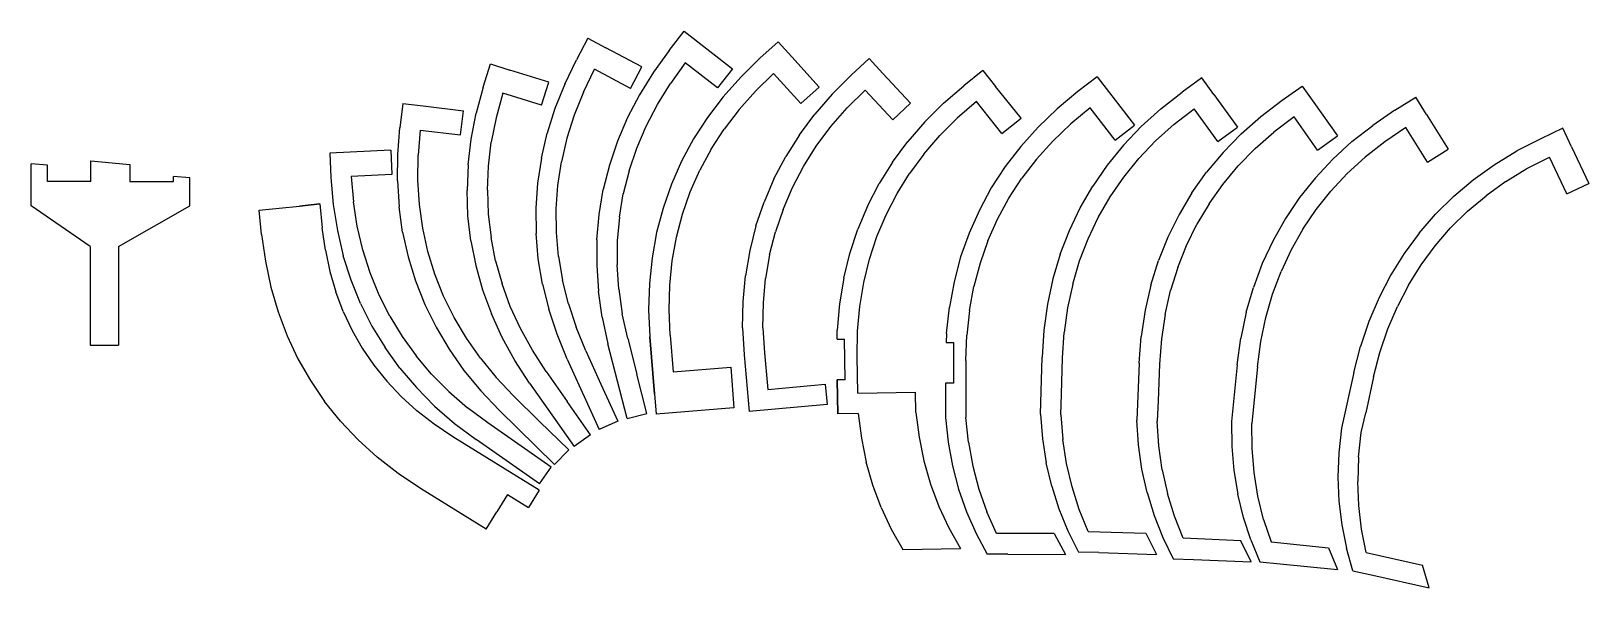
# Model space of a CAD drawing. Header units: millimetres. Extents: x 31120 to 33035, y 1680 to 2364.
import ezdxf

# ---------------------------------------------------------------- set-up
doc = ezdxf.new("R2010")
doc.units = ezdxf.units.MM
doc.header["$MEASUREMENT"] = 0
for name, color, linetype in [('0_CURVE__003', 250, 'CONTINUOUS'), ('0_CURVE__004', 250, 'CONTINUOUS'), ('0_CURVE__005', 250, 'CONTINUOUS'), ('0_CURVE__006', 250, 'CONTINUOUS'), ('0_CURVE__007', 250, 'CONTINUOUS'), ('0_CURVE__008', 250, 'CONTINUOUS'), ('0_CURVE__009', 250, 'CONTINUOUS'), ('0_CURVE__010', 250, 'CONTINUOUS'), ('0_CURVE__011', 250, 'CONTINUOUS'), ('0_CURVE__012', 254, 'CONTINUOUS'), ('0_CURVE__013', 254, 'CONTINUOUS'), ('0_CURVE__014', 250, 'CONTINUOUS'), ('0_CURVE__015', 250, 'CONTINUOUS'), ('0_CURVE__016', 250, 'CONTINUOUS'), ('COLUMN_026', 254, 'CONTINUOUS')]:
    doc.layers.add(name, color=color, linetype=linetype)

msp = doc.modelspace()

# ---------------------------------------------------------------- linework, layer by layer
at = {"layer": '0_CURVE__003', "color": 1}
for p, q in [((33002.8, 2244.4), (32975.6, 2231.6)), ((33013.4, 2221.7), (33002.8, 2244.4)), ((32975.6, 2231.6), (32946.1, 2216.5)), ((33013.4, 2221.7), (33034.6, 2176.5)), ((32918.4, 2199.7), (32946.1, 2216.5)), ((32958.5, 2194.8), (32986.2, 2209)), ((33007.5, 2163.7), (32986.2, 2209)), ((32892.6, 2181.1), (32918.4, 2199.7)), ((32932.5, 2178.9), (32958.5, 2194.8)), ((32868.5, 2160.9), (32892.6, 2181.1)), ((32932.5, 2178.9), (32908.2, 2161.5)), ((33007.5, 2163.7), (33034.6, 2176.5)), ((32846.3, 2139.1), (32868.5, 2160.9)), ((32885.5, 2142.5), (32908.2, 2161.5)), ((32826, 2115.7), (32846.3, 2139.1)), ((32885.5, 2142.5), (32864.7, 2122)), ((32826, 2115.7), (32807.6, 2090.7)), ((32845.6, 2100), (32864.7, 2122)), ((32807.6, 2090.7), (32791.2, 2064.3)), ((32828.3, 2076.6), (32845.6, 2100)), ((32812.9, 2051.7), (32828.3, 2076.6)), ((32791.2, 2064.3), (32776.7, 2036.4)), ((32812.9, 2051.7), (32799.3, 2025.5)), ((32776.7, 2036.4), (32764.3, 2007.1)), ((32787.6, 1997.9), (32799.3, 2025.5)), ((32764.3, 2007.1), (32753.9, 1976.4)), ((32777.8, 1969), (32787.6, 1997.9)), ((32745.6, 1944.3), (32753.9, 1976.4)), ((32770, 1938.9), (32777.8, 1969)), ((32745.6, 1944.3), (32730.5, 1876)), ((32770, 1938.9), (32760.3, 1895)), ((32754.9, 1870.6), (32760.3, 1895)), ((32730.5, 1876), (32727.2, 1845.7)), ((32751.6, 1840.3), (32754.9, 1870.6)), ((32727.2, 1845.7), (32726.1, 1815.8)), ((32751.6, 1840.3), (32750.5, 1810.4)), ((32726.1, 1815.8), (32727.3, 1786.3)), ((32751.8, 1780.9), (32750.5, 1810.4)), ((32727.3, 1786.3), (32730.8, 1757.2)), ((32755.3, 1751.8), (32751.8, 1780.9)), ((32730.8, 1757.2), (32736.6, 1728.6)), ((32761, 1723.2), (32755.3, 1751.8)), ((32744.6, 1700.7), (32736.6, 1728.6)), ((32761, 1723.2), (32830.3, 1707.9)), ((32838.3, 1679.9), (32830.3, 1707.9)), ((32744.6, 1700.7), (32769, 1695.3)), ((32769, 1695.3), (32838.3, 1679.9))]:
    msp.add_line(p, q, dxfattribs=at)
at = {"layer": '0_CURVE__004', "color": 1}
for p, q in [((31400.1, 2143.7), (31424.9, 2146.3)), ((31424.9, 2146.3), (31449.8, 2148.8)), ((31474.7, 2151.4), (31449.8, 2148.8)), ((31449.8, 2148.8), (31474.7, 2151.4)), ((31474.7, 2151.4), (31477.7, 2122)), ((31474.7, 2151.4), (31474.7, 2151.4)), ((31474.7, 2151.4), (31477.7, 2122)), ((31403.1, 2113.9), (31400.1, 2143.7)), ((31403.1, 2113.9), (31407.7, 2081.1)), ((31481.5, 2094.5), (31477.7, 2122)), ((31481.5, 2094.5), (31487, 2068.4)), ((31407.7, 2081.1), (31414.4, 2049.4)), ((31487, 2068.4), (31494.4, 2043.3)), ((31414.4, 2049.4), (31423.4, 2018.8)), ((31503.5, 2019.2), (31494.4, 2043.3)), ((31423.4, 2018.8), (31434.5, 1989.5)), ((31503.5, 2019.2), (31514.3, 1996.2)), ((31514.3, 1996.2), (31526.9, 1974.3)), ((31434.5, 1989.5), (31447.8, 1961.3)), ((31526.9, 1974.3), (31541.1, 1953.4)), ((31447.8, 1961.3), (31463.2, 1934.4)), ((31541.1, 1953.4), (31557.1, 1933.6)), ((31463.2, 1934.4), (31480.6, 1908.8)), ((31557.1, 1933.6), (31574.7, 1914.9)), ((31574.7, 1914.9), (31594.1, 1897.3)), ((31500.2, 1884.6), (31480.6, 1908.8)), ((31615.1, 1880.9), (31594.1, 1897.3)), ((31500.2, 1884.6), (31521.7, 1861.7)), ((31638.2, 1865.5), (31615.1, 1880.9)), ((31545.3, 1840.3), (31521.7, 1861.7)), ((31744.1, 1799.9), (31638.2, 1865.5)), ((31570.8, 1820.4), (31545.3, 1840.3)), ((31598.4, 1802), (31570.8, 1820.4)), ((31679.1, 1751.9), (31598.4, 1802)), ((31744.1, 1799.9), (31731, 1778.6)), ((31705.5, 1794.4), (31692.3, 1773.2)), ((31705.5, 1794.4), (31731, 1778.6)), ((31679.1, 1751.9), (31692.3, 1773.2))]:
    msp.add_line(p, q, dxfattribs=at)
at = {"layer": '0_CURVE__005', "color": 1}
for p, q in [((31511.9, 2215.1), (31486.9, 2213.9)), ((31486.9, 2213.9), (31488.4, 2183.9)), ((31561.8, 2217.5), (31511.9, 2215.1)), ((31561.8, 2217.5), (31563.3, 2187.6)), ((31488.4, 2183.9), (31491.2, 2150.9)), ((31563.3, 2187.6), (31513.4, 2185.1)), ((31513.4, 2185.1), (31516, 2154.1)), ((31491.2, 2150.9), (31496.2, 2118.9)), ((31520.7, 2124), (31516, 2154.1)), ((31496.2, 2118.9), (31503.5, 2087.9)), ((31527.6, 2094.9), (31520.7, 2124)), ((31513.1, 2058), (31503.5, 2087.9)), ((31536.6, 2066.7), (31527.6, 2094.9)), ((31524.8, 2029.1), (31513.1, 2058)), ((31547.6, 2039.6), (31536.6, 2066.7)), ((31560.7, 2013.6), (31547.6, 2039.6)), ((31524.8, 2029.1), (31538.7, 2001.5)), ((31560.7, 2013.6), (31575.8, 1988.7)), ((31538.7, 2001.5), (31554.8, 1975)), ((31573, 1949.7), (31554.8, 1975)), ((31575.8, 1988.7), (31592.9, 1965)), ((31612, 1942.5), (31592.9, 1965)), ((31573, 1949.7), (31593.4, 1925.8)), ((31633.1, 1921.2), (31612, 1942.5)), ((31593.4, 1925.8), (31615.8, 1903.1)), ((31633.1, 1921.2), (31656.1, 1901.2)), ((31615.8, 1903.1), (31640.2, 1881.8)), ((31681, 1882.5), (31656.1, 1901.2)), ((31640.2, 1881.8), (31666.7, 1862)), ((31717.9, 1856.8), (31681, 1882.5)), ((31744.7, 1807.7), (31666.7, 1862)), ((31758.9, 1828.2), (31717.9, 1856.8)), ((31744.7, 1807.7), (31758.9, 1828.2))]:
    msp.add_line(p, q, dxfattribs=at)
at = {"layer": '0_CURVE__006', "color": 1}
for p, q in [((31576.7, 2274.9), (31573.2, 2245.1)), ((31576.7, 2274.9), (31601.6, 2272)), ((31601.6, 2272), (31651.2, 2266)), ((31647.6, 2236.3), (31651.2, 2266)), ((31570.4, 2212.2), (31573.2, 2245.1)), ((31598, 2242.2), (31595.4, 2211.2)), ((31598, 2242.2), (31647.6, 2236.3)), ((31570.1, 2179.7), (31570.4, 2212.2)), ((31595.1, 2180.7), (31595.4, 2211.2)), ((31570.1, 2179.7), (31572.1, 2148)), ((31597, 2150.8), (31595.1, 2180.7)), ((31576.5, 2116.8), (31572.1, 2148)), ((31601.1, 2121.6), (31597, 2150.8)), ((31576.5, 2116.8), (31583.3, 2086.5)), ((31607.5, 2093), (31601.1, 2121.6)), ((31616.1, 2065.2), (31607.5, 2093)), ((31583.3, 2086.5), (31592.4, 2056.9)), ((31592.4, 2056.9), (31603.8, 2028.1)), ((31626.8, 2038.1), (31616.1, 2065.2)), ((31639.7, 2011.9), (31626.8, 2038.1)), ((31603.8, 2028.1), (31617.6, 2000.1)), ((31654.8, 1986.4), (31639.7, 2011.9)), ((31617.6, 2000.1), (31633.6, 1973.1)), ((31633.6, 1973.1), (31651.9, 1947)), ((31672, 1962), (31654.8, 1986.4)), ((31672, 1962), (31691.3, 1938.4)), ((31651.9, 1947), (31672.5, 1922)), ((31691.3, 1938.4), (31712.8, 1915.8)), ((31672.5, 1922), (31695.3, 1898)), ((31712.8, 1915.8), (31744.9, 1884.3)), ((31695.3, 1898), (31763.1, 1831.5)), ((31744.9, 1884.3), (31780.6, 1849.3)), ((31763.1, 1831.5), (31780.6, 1849.3))]:
    msp.add_line(p, q, dxfattribs=at)
at = {"layer": '0_CURVE__007', "color": 1}
for p, q in [((31675.6, 2294.8), (31684.6, 2323.5)), ((31684.6, 2323.5), (31708.4, 2316)), ((31756.2, 2301.2), (31708.4, 2316)), ((31747.2, 2272.6), (31756.2, 2301.2)), ((31675.6, 2294.8), (31666.9, 2262.9)), ((31699.5, 2287.4), (31691.3, 2257.4)), ((31747.2, 2272.6), (31699.5, 2287.4)), ((31660.7, 2231.1), (31666.9, 2262.9)), ((31691.3, 2257.4), (31685.5, 2227.5)), ((31656.9, 2199.5), (31660.7, 2231.1)), ((31681.9, 2197.8), (31685.5, 2227.5)), ((31656.9, 2199.5), (31655.6, 2168.1)), ((31680.6, 2168.3), (31681.9, 2197.8)), ((31656.7, 2137), (31655.6, 2168.1)), ((31680.6, 2168.3), (31681.7, 2139)), ((31660.3, 2106.2), (31656.7, 2137)), ((31681.7, 2139), (31685.1, 2110.1)), ((31690.7, 2081.5), (31685.1, 2110.1)), ((31660.3, 2106.2), (31666.3, 2075.8)), ((31666.3, 2075.8), (31674.7, 2045.8)), ((31690.7, 2081.5), (31698.7, 2053.3)), ((31708.8, 2025.6), (31698.7, 2053.3)), ((31674.7, 2045.8), (31685.6, 2016.3)), ((31698.8, 1987.4), (31685.6, 2016.3)), ((31721.3, 1998.4), (31708.8, 2025.6)), ((31736, 1971.7), (31721.3, 1998.4)), ((31714.5, 1959), (31698.8, 1987.4)), ((31732.6, 1931.3), (31714.5, 1959)), ((31753, 1945.6), (31736, 1971.7)), ((31753, 1945.6), (31778.9, 1908.8)), ((31732.6, 1931.3), (31787.2, 1853.5)), ((31807.6, 1867.9), (31778.9, 1908.8)), ((31807.6, 1867.9), (31787.2, 1853.5))]:
    msp.add_line(p, q, dxfattribs=at)
at = {"layer": '0_CURVE__008', "color": 1}
for p, q in [((31804.3, 2355.1), (31790.2, 2328.6)), ((31804.3, 2355.1), (31826.4, 2343.4)), ((31870.5, 2319.9), (31826.4, 2343.4)), ((31775.7, 2298.8), (31790.2, 2328.6)), ((31798.7, 2288.9), (31812.3, 2316.9)), ((31856.5, 2293.4), (31812.3, 2316.9)), ((31856.5, 2293.4), (31870.5, 2319.9)), ((31775.7, 2298.8), (31763.7, 2268.7)), ((31798.7, 2288.9), (31787.4, 2260.6)), ((31763.7, 2268.7), (31754.2, 2238.3)), ((31787.4, 2260.6), (31778.4, 2232.1)), ((31747, 2207.8), (31754.2, 2238.3)), ((31778.4, 2232.1), (31771.7, 2203.3)), ((31747, 2207.8), (31742.4, 2177)), ((31767.3, 2174.3), (31771.7, 2203.3)), ((31742.4, 2177), (31740.2, 2146.1)), ((31765.3, 2145.3), (31767.3, 2174.3)), ((31740.2, 2146.1), (31740.5, 2115.1)), ((31765.5, 2116.2), (31765.3, 2145.3)), ((31743.2, 2084.1), (31740.5, 2115.1)), ((31768.1, 2087), (31765.5, 2116.2)), ((31748.4, 2053.1), (31743.2, 2084.1)), ((31768.1, 2087), (31773, 2057.9)), ((31748.4, 2053.1), (31756.1, 2022.2)), ((31780.2, 2028.8), (31773, 2057.9)), ((31766.3, 1991.4), (31756.1, 2022.2)), ((31780.2, 2028.8), (31789.8, 1999.9)), ((31778.9, 1960.8), (31766.3, 1991.4)), ((31801.6, 1971.1), (31789.8, 1999.9)), ((31778.9, 1960.8), (31818.1, 1874.3)), ((31801.6, 1971.1), (31820.2, 1930.1)), ((31820.2, 1930.1), (31840.9, 1884.6)), ((31840.9, 1884.6), (31818.1, 1874.3))]:
    msp.add_line(p, q, dxfattribs=at)
at = {"layer": '0_CURVE__009', "color": 1}
for p, q in [((31904.2, 2340.1), (31922.7, 2363.7)), ((31922.7, 2363.7), (31981.8, 2317.5)), ((31904.2, 2340.1), (31884.8, 2313.3)), ((31923.9, 2324.7), (31905.7, 2299.5)), ((31963.4, 2293.9), (31923.9, 2324.7)), ((31981.8, 2317.5), (31963.4, 2293.9)), ((31884.8, 2313.3), (31867.7, 2285.7)), ((31889.6, 2273.6), (31905.7, 2299.5)), ((31867.7, 2285.7), (31853, 2257.5)), ((31875.8, 2247), (31889.6, 2273.6)), ((31853, 2257.5), (31840.7, 2228.6)), ((31864.2, 2219.9), (31875.8, 2247)), ((31840.7, 2228.6), (31830.7, 2199.1)), ((31854.8, 2192.1), (31864.2, 2219.9)), ((31830.7, 2199.1), (31823.1, 2169)), ((31854.8, 2192.1), (31847.7, 2163.9)), ((31818, 2138.5), (31823.1, 2169)), ((31842.9, 2135.2), (31847.7, 2163.9)), ((31815.3, 2107.5), (31818, 2138.5)), ((31842.9, 2135.2), (31840.3, 2106)), ((31815.3, 2107.5), (31815, 2076)), ((31840.3, 2106), (31840.1, 2076.5)), ((31815, 2076), (31817.2, 2044.3)), ((31842.1, 2046.6), (31840.1, 2076.5)), ((31821.8, 2012.2), (31817.2, 2044.3)), ((31842.1, 2046.6), (31846.4, 2016.5)), ((31821.8, 2012.2), (31828.9, 1979.8)), ((31853.1, 1986), (31846.4, 2016.5)), ((31852.4, 1887.8), (31828.9, 1979.8)), ((31853.1, 1986), (31864.2, 1942.5)), ((31876.6, 1894), (31864.2, 1942.5)), ((31852.4, 1887.8), (31876.6, 1894))]:
    msp.add_line(p, q, dxfattribs=at)
at = {"layer": '0_CURVE__010', "color": 1}
for p, q in [((32015.7, 2330.4), (32037.9, 2350.5)), ((32054.7, 2332), (32037.9, 2350.5)), ((32015.7, 2330.4), (31992, 2307.2)), ((32054.7, 2332), (32088.3, 2295)), ((31992, 2307.2), (31970.5, 2283)), ((32010.2, 2290.1), (32032.5, 2311.9)), ((32032.5, 2311.9), (32066.1, 2274.8)), ((31970.5, 2283), (31951.2, 2257.7)), ((32010.2, 2290.1), (31990, 2267.3)), ((32088.3, 2295), (32066.1, 2274.8)), ((31990, 2267.3), (31971.9, 2243.5)), ((31951.2, 2257.7), (31934.1, 2231.3)), ((31955.8, 2218.7), (31971.9, 2243.5)), ((31934.1, 2231.3), (31919.3, 2203.9)), ((31919.3, 2203.9), (31906.8, 2175.6)), ((31955.8, 2218.7), (31941.9, 2193)), ((31930.1, 2166.3), (31941.9, 2193)), ((31906.8, 2175.6), (31896.6, 2146.3)), ((31920.5, 2138.8), (31930.1, 2166.3)), ((31896.6, 2146.3), (31888.7, 2116.2)), ((31913.1, 2110.5), (31920.5, 2138.8)), ((31888.7, 2116.2), (31883, 2085.3)), ((31907.8, 2081.5), (31913.1, 2110.5)), ((31883, 2085.3), (31879.8, 2053.6)), ((31904.8, 2051.7), (31907.8, 2081.5)), ((31879.8, 2053.6), (31878.9, 2021.2)), ((31903.9, 2021.2), (31904.8, 2051.7)), ((31878.9, 2021.2), (31880.4, 1988.1)), ((31905.3, 1990.1), (31903.9, 2021.2)), ((31886.1, 1918.3), (31880.4, 1988.1)), ((31880.4, 1988.1), (31888.1, 1893.4)), ((31905.3, 1990.1), (31909, 1945.3)), ((31909, 1945.3), (31979.7, 1951)), ((31979.7, 1951), (31983.7, 1901.2)), ((31983.7, 1901.2), (31888.1, 1893.4))]:
    msp.add_line(p, q, dxfattribs=at)
at = {"layer": '0_CURVE__011', "color": 1}
for p, q in [((32149.9, 2330.2), (32127.9, 2309.8)), ((32166.9, 2311.8), (32149.9, 2330.2)), ((32127.9, 2309.8), (32104.4, 2286.4)), ((32200.9, 2275.2), (32166.9, 2311.8)), ((32104.4, 2286.4), (32083.2, 2261.9)), ((32122.8, 2269.5), (32144.9, 2291.4)), ((32144.9, 2291.4), (32178.9, 2254.8)), ((32064.2, 2236.4), (32083.2, 2261.9)), ((32102.8, 2246.4), (32122.8, 2269.5)), ((32178.9, 2254.8), (32200.9, 2275.2)), ((32085, 2222.4), (32102.8, 2246.4)), ((32064.2, 2236.4), (32047.4, 2209.8)), ((32069.2, 2197.5), (32085, 2222.4)), ((32032.9, 2182.3), (32047.4, 2209.8)), ((32055.6, 2171.6), (32069.2, 2197.5)), ((32032.9, 2182.3), (32020.7, 2153.8)), ((32044.1, 2144.8), (32055.6, 2171.6)), ((32010.7, 2124.4), (32020.7, 2153.8)), ((32044.1, 2144.8), (32034.8, 2117.2)), ((32010.7, 2124.4), (32003.1, 2094.2)), ((32027.6, 2088.8), (32034.8, 2117.2)), ((32003.1, 2094.2), (31997.9, 2063.3)), ((32027.6, 2088.8), (32022.7, 2059.7)), ((31995, 2031.6), (31997.9, 2063.3)), ((32019.9, 2029.9), (32022.7, 2059.7)), ((31994.4, 1999.1), (31995, 2031.6)), ((32019.4, 1999.4), (32019.9, 2029.9)), ((31994.4, 1999.1), (31996.3, 1966.1)), ((32019.4, 1999.4), (32021.2, 1968.4)), ((31996.3, 1966.1), (32002.6, 1896.4)), ((32021.2, 1968.4), (32025.3, 1923.5)), ((32025.3, 1923.5), (32095.9, 1930)), ((32095.9, 1930), (32098.2, 1905.1)), ((32098.2, 1905.1), (32002.6, 1896.4))]:
    msp.add_line(p, q, dxfattribs=at)
at = {"layer": '0_CURVE__012', "color": 1}
for p, q in [((32289.7, 2315.5), (32266.3, 2296.7)), ((32289.7, 2315.5), (32305.3, 2295.9)), ((32241.2, 2275.1), (32266.3, 2296.7)), ((32336.6, 2256.9), (32305.3, 2295.9)), ((32241.2, 2275.1), (32218.2, 2252.2)), ((32281.9, 2277.2), (32258.3, 2256.9)), ((32313.2, 2238.2), (32281.9, 2277.2)), ((32218.2, 2252.2), (32197.4, 2228.1)), ((32258.3, 2256.9), (32236.8, 2235.4)), ((32313.2, 2238.2), (32336.6, 2256.9)), ((32178.8, 2202.8), (32197.4, 2228.1)), ((32217.2, 2212.7), (32236.8, 2235.4)), ((32178.8, 2202.8), (32162.3, 2176.4)), ((32217.2, 2212.7), (32199.7, 2188.9)), ((32184.2, 2164.1), (32199.7, 2188.9)), ((32148.1, 2148.9), (32162.3, 2176.4)), ((32170.8, 2138.2), (32184.2, 2164.1)), ((32148.1, 2148.9), (32136.1, 2120.3)), ((32159.5, 2111.4), (32170.8, 2138.2)), ((32126.3, 2090.7), (32136.1, 2120.3)), ((32150.3, 2083.6), (32159.5, 2111.4)), ((32118.8, 2060.2), (32126.3, 2090.7)), ((32143.3, 2054.9), (32150.3, 2083.6)), ((32118.8, 2060.2), (32113.6, 2028.8)), ((32138.4, 2025.4), (32143.3, 2054.9)), ((32113.6, 2028.8), (32110.7, 1996.5)), ((32135.7, 1995), (32138.4, 2025.4)), ((32110.6, 1985.2), (32110.7, 1996.5)), ((32135.2, 1963.9), (32135.7, 1995)), ((32110.6, 1985.2), (32119.5, 1985.4)), ((32120.5, 1935.4), (32119.5, 1985.4)), ((32136.1, 1918.9), (32135.2, 1963.9)), ((32120.5, 1935.4), (32110.7, 1935.2)), ((32110.7, 1935.2), (32111.5, 1893.5)), ((32111.5, 1893.5), (32110.7, 1935.2)), ((32136.1, 1918.9), (32207, 1920.3)), ((32207.5, 1895.3), (32207, 1920.3)), ((32136.5, 1893.9), (32111.5, 1893.5)), ((32136.5, 1893.9), (32140.4, 1863.7)), ((32207.5, 1895.3), (32211.3, 1865.1)), ((32140.4, 1863.7), (32146.4, 1834.4)), ((32211.3, 1865.1), (32217.3, 1835.7)), ((32154.5, 1806), (32146.4, 1834.4)), ((32217.3, 1835.7), (32225.5, 1807.3)), ((32164.7, 1778.5), (32154.5, 1806)), ((32225.5, 1807.3), (32235.7, 1779.9)), ((32164.7, 1778.5), (32177, 1752.1)), ((32235.7, 1779.9), (32248, 1753.5)), ((32177, 1752.1), (32191.4, 1726.8)), ((32248, 1753.5), (32262.4, 1728.2)), ((32191.4, 1726.8), (32262.4, 1728.2))]:
    msp.add_line(p, q, dxfattribs=at)
at = {"layer": '0_CURVE__013', "color": 1}
for p, q in [((32430.3, 2307.7), (32406.5, 2289.4)), ((32430.3, 2307.7), (32445.5, 2287.9)), ((32406.5, 2289.4), (32381, 2268.3)), ((32445.5, 2287.9), (32476, 2248.2)), ((32381, 2268.3), (32357.6, 2245.8)), ((32421.8, 2269.5), (32397.8, 2249.7)), ((32452.2, 2229.9), (32421.8, 2269.5)), ((32357.6, 2245.8), (32336.3, 2222.2)), ((32397.8, 2249.7), (32375.7, 2228.7)), ((32452.2, 2229.9), (32476, 2248.2)), ((32336.3, 2222.2), (32317.1, 2197.3)), ((32355.7, 2206.4), (32375.7, 2228.7)), ((32355.7, 2206.4), (32337.7, 2183)), ((32317.1, 2197.3), (32300.1, 2171.2)), ((32321.8, 2158.5), (32337.7, 2183)), ((32300.1, 2171.2), (32285.4, 2144)), ((32307.9, 2132.8), (32321.8, 2158.5)), ((32285.4, 2144), (32272.8, 2115.6)), ((32296, 2106.2), (32307.9, 2132.8)), ((32272.8, 2115.6), (32262.4, 2086.3)), ((32296, 2106.2), (32286.3, 2078.6)), ((32262.4, 2086.3), (32254.3, 2055.9)), ((32286.3, 2078.6), (32278.7, 2050.1)), ((32254.3, 2055.9), (32248.5, 2024.6)), ((32273.2, 2020.7), (32278.7, 2050.1)), ((32245, 1992.4), (32248.5, 2024.6)), ((32273.2, 2020.7), (32269.9, 1990.4)), ((32245, 1992.4), (32244.5, 1981.1)), ((32244.5, 1981.1), (32253.6, 1981.1)), ((32253.6, 1981.1), (32253.5, 1931.1)), ((32268.8, 1959.3), (32269.9, 1990.4)), ((32268.8, 1959.3), (32268.7, 1914.3)), ((32243.7, 1931.1), (32243.7, 1889.3)), ((32253.5, 1931.1), (32243.7, 1931.1)), ((32268.7, 1914.3), (32268.7, 1889.3)), ((32243.7, 1889.3), (32246.9, 1859)), ((32271.9, 1859), (32268.7, 1889.3)), ((32246.9, 1859), (32252.3, 1829.6)), ((32271.9, 1859), (32277.3, 1829.5)), ((32252.3, 1829.6), (32259.9, 1801)), ((32277.3, 1829.5), (32284.9, 1801)), ((32259.9, 1801), (32269.5, 1773.4)), ((32284.9, 1801), (32294.6, 1773.4)), ((32269.5, 1773.4), (32281.3, 1746.8)), ((32306.3, 1746.7), (32294.6, 1773.4)), ((32281.3, 1746.8), (32295.2, 1721.1)), ((32377.3, 1746.6), (32306.3, 1746.7)), ((32377.3, 1746.6), (32391.2, 1721)), ((32320.2, 1721.1), (32295.2, 1721.1)), ((32320.2, 1721.1), (32391.2, 1721))]:
    msp.add_line(p, q, dxfattribs=at)
at = {"layer": '0_CURVE__014', "color": 1}
for p, q in [((32558.9, 2306.3), (32534.6, 2288.7)), ((32573.5, 2286.1), (32558.9, 2306.3)), ((32508.5, 2268.3), (32534.6, 2288.7)), ((32573.5, 2286.1), (32602.9, 2245.6)), ((32484.5, 2246.6), (32508.5, 2268.3)), ((32524.7, 2249.3), (32549.3, 2268.4)), ((32578.6, 2228), (32549.3, 2268.4)), ((32484.5, 2246.6), (32462.5, 2223.5)), ((32524.7, 2249.3), (32502.1, 2228.9)), ((32578.6, 2228), (32602.9, 2245.6)), ((32462.5, 2223.5), (32442.7, 2199.1)), ((32481.5, 2207.2), (32502.1, 2228.9)), ((32462.9, 2184.3), (32481.5, 2207.2)), ((32442.7, 2199.1), (32424.9, 2173.5)), ((32446.2, 2160.2), (32462.9, 2184.3)), ((32409.4, 2146.7), (32424.9, 2173.5)), ((32396, 2118.8), (32409.4, 2146.7)), ((32431.6, 2135), (32446.2, 2160.2)), ((32419, 2108.7), (32431.6, 2135)), ((32384.8, 2089.7), (32396, 2118.8)), ((32408.5, 2081.4), (32419, 2108.7)), ((32384.8, 2089.7), (32375.9, 2059.6)), ((32400.1, 2053.1), (32408.5, 2081.4)), ((32375.9, 2059.6), (32369.2, 2028.5)), ((32400.1, 2053.1), (32393.8, 2023.9)), ((32369.2, 2028.5), (32364.8, 1996.4)), ((32393.8, 2023.9), (32389.6, 1993.6)), ((32364.8, 1996.4), (32362.6, 1963.3)), ((32387.6, 1962.6), (32389.6, 1993.6)), ((32360.6, 1893.4), (32362.6, 1963.3)), ((32386.3, 1917.6), (32387.6, 1962.6)), ((32385.6, 1892.6), (32386.3, 1917.6)), ((32360.6, 1893.4), (32363, 1863)), ((32385.6, 1892.6), (32388, 1862.3)), ((32363, 1863), (32367.6, 1833.4)), ((32392.5, 1832.7), (32388, 1862.3)), ((32374.3, 1804.6), (32367.6, 1833.4)), ((32399.3, 1803.9), (32392.5, 1832.7)), ((32374.3, 1804.6), (32383.2, 1776.8)), ((32408.2, 1776), (32399.3, 1803.9)), ((32383.2, 1776.8), (32394.2, 1749.8)), ((32419.2, 1749.1), (32408.2, 1776)), ((32394.2, 1749.8), (32407.4, 1723.8)), ((32419.2, 1749.1), (32490.2, 1747)), ((32490.2, 1747), (32503.3, 1721)), ((32432.4, 1723.1), (32407.4, 1723.8)), ((32432.4, 1723.1), (32503.3, 1721))]:
    msp.add_line(p, q, dxfattribs=at)
at = {"layer": '0_CURVE__015', "color": 1}
for p, q in [((32631.4, 2258.9), (32657.8, 2279)), ((32657.8, 2279), (32682.3, 2296.3)), ((32682.3, 2296.3), (32696.7, 2275.9)), ((32696.7, 2275.9), (32725.6, 2235)), ((32607.1, 2237.4), (32631.4, 2258.9)), ((32672.2, 2258.5), (32647.4, 2239.7)), ((32701.1, 2217.7), (32672.2, 2258.5)), ((32584.9, 2214.6), (32607.1, 2237.4)), ((32624.6, 2219.5), (32647.4, 2239.7)), ((32701.1, 2217.7), (32725.6, 2235)), ((32584.9, 2214.6), (32564.8, 2190.5)), ((32624.6, 2219.5), (32603.7, 2198.1)), ((32546.7, 2165.1), (32564.8, 2190.5)), ((32584.8, 2175.4), (32603.7, 2198.1)), ((32546.7, 2165.1), (32530.9, 2138.5)), ((32567.8, 2151.5), (32584.8, 2175.4)), ((32567.8, 2151.5), (32552.9, 2126.5)), ((32530.9, 2138.5), (32517.1, 2110.7)), ((32540, 2100.4), (32552.9, 2126.5)), ((32517.1, 2110.7), (32505.6, 2081.8)), ((32529.2, 2073.2), (32540, 2100.4)), ((32496.3, 2051.8), (32505.6, 2081.8)), ((32529.2, 2073.2), (32520.4, 2045)), ((32496.3, 2051.8), (32489.2, 2020.8)), ((32513.8, 2015.8), (32520.4, 2045)), ((32489.2, 2020.8), (32484.4, 1988.7)), ((32513.8, 2015.8), (32509.2, 1985.7)), ((32481.9, 1955.7), (32484.4, 1988.7)), ((32509.2, 1985.7), (32506.8, 1954.7)), ((32481.9, 1955.7), (32479, 1885.8)), ((32506.8, 1954.7), (32505, 1909.7)), ((32505, 1909.7), (32503.9, 1884.7)), ((32481, 1855.4), (32479, 1885.8)), ((32506, 1854.3), (32503.9, 1884.7)), ((32485.2, 1825.7), (32481, 1855.4)), ((32510.2, 1824.7), (32506, 1854.3)), ((32491.6, 1796.9), (32485.2, 1825.7)), ((32510.2, 1824.7), (32516.6, 1795.9)), ((32491.6, 1796.9), (32500.2, 1768.9)), ((32525.2, 1767.9), (32516.6, 1795.9)), ((32500.2, 1768.9), (32510.9, 1741.8)), ((32535.8, 1740.8), (32525.2, 1767.9)), ((32510.9, 1741.8), (32523.7, 1715.7)), ((32606.8, 1737.8), (32535.8, 1740.8)), ((32619.6, 1711.7), (32606.8, 1737.8)), ((32523.7, 1715.7), (32548.7, 1714.6)), ((32548.7, 1714.6), (32619.6, 1711.7))]:
    msp.add_line(p, q, dxfattribs=at)
at = {"layer": '0_CURVE__016', "color": 1}
for p, q in [((32796.3, 2266.5), (32821.8, 2282.5)), ((32835, 2261.2), (32821.8, 2282.5)), ((32796.3, 2266.5), (32768.9, 2248)), ((32835, 2261.2), (32861.5, 2218.8)), ((32743.4, 2228), (32768.9, 2248)), ((32809.6, 2245.4), (32783.8, 2227.9)), ((32836.1, 2202.9), (32809.6, 2245.4)), ((32719.9, 2206.5), (32743.4, 2228)), ((32783.8, 2227.9), (32759.8, 2209.1)), ((32719.9, 2206.5), (32698.4, 2183.6)), ((32759.8, 2209.1), (32737.7, 2188.9)), ((32836.1, 2202.9), (32861.5, 2218.8)), ((32698.4, 2183.6), (32679, 2159.3)), ((32737.7, 2188.9), (32717.6, 2167.3)), ((32699.3, 2144.5), (32717.6, 2167.3)), ((32679, 2159.3), (32661.6, 2133.6)), ((32661.6, 2133.6), (32646.4, 2106.6)), ((32682.9, 2120.4), (32699.3, 2144.5)), ((32646.4, 2106.6), (32633.2, 2078.4)), ((32682.9, 2120.4), (32668.6, 2095)), ((32668.6, 2095), (32656.2, 2068.5)), ((32633.2, 2078.4), (32622.2, 2049)), ((32645.9, 2040.8), (32656.2, 2068.5)), ((32613.3, 2018.4), (32622.2, 2049)), ((32637.5, 2012.1), (32645.9, 2040.8)), ((32613.3, 2018.4), (32606.7, 1986.7)), ((32631.3, 1982.3), (32637.5, 2012.1)), ((32602.3, 1953.9), (32606.7, 1986.7)), ((32627.2, 1951.4), (32631.3, 1982.3)), ((32602.3, 1953.9), (32595.4, 1884.2)), ((32627.2, 1951.4), (32622.7, 1906.6)), ((32622.7, 1906.6), (32620.3, 1881.8)), ((32595.4, 1884.2), (32595.7, 1853.7)), ((32620.6, 1851.3), (32620.3, 1881.8)), ((32595.7, 1853.7), (32598.2, 1823.9)), ((32623.1, 1821.5), (32620.6, 1851.3)), ((32598.2, 1823.9), (32603, 1794.8)), ((32627.8, 1792.3), (32623.1, 1821.5)), ((32609.9, 1766.3), (32603, 1794.8)), ((32634.8, 1763.9), (32627.8, 1792.3)), ((32619, 1738.7), (32609.9, 1766.3)), ((32634.8, 1763.9), (32643.9, 1736.2)), ((32619, 1738.7), (32630.3, 1711.8)), ((32643.9, 1736.2), (32714.5, 1729.2)), ((32714.5, 1729.2), (32725.8, 1702.4)), ((32630.3, 1711.8), (32655.2, 1709.4)), ((32655.2, 1709.4), (32725.8, 1702.4))]:
    msp.add_line(p, q, dxfattribs=at)
at = {"layer": 'COLUMN_026', "color": 1}
for p, q in [((31193.2, 2204.3), (31241.1, 2200.1)), ((31193.2, 2179.2), (31193.2, 2204.3)), ((31119.8, 2149.2), (31119.8, 2200.7)), ((31139.8, 2198.9), (31119.8, 2200.7)), ((31139.8, 2179.2), (31139.8, 2198.9)), ((31241.1, 2200.1), (31241.1, 2179.2)), ((31295, 2179.2), (31295, 2185.3)), ((31315, 2183.6), (31295, 2185.3)), ((31315, 2149.2), (31315, 2183.6)), ((31193.2, 2179.2), (31139.8, 2179.2)), ((31241.1, 2179.2), (31295, 2179.2)), ((31192.2, 2099.1), (31119.8, 2149.2)), ((31227.2, 2099.1), (31315, 2149.2)), ((31192.2, 2099.1), (31192.2, 1977.9)), ((31227.2, 2099.1), (31227.2, 1977.9)), ((31192.2, 1977.9), (31227.2, 1977.9))]:
    msp.add_line(p, q, dxfattribs=at)

doc.saveas('drawing.dxf')
